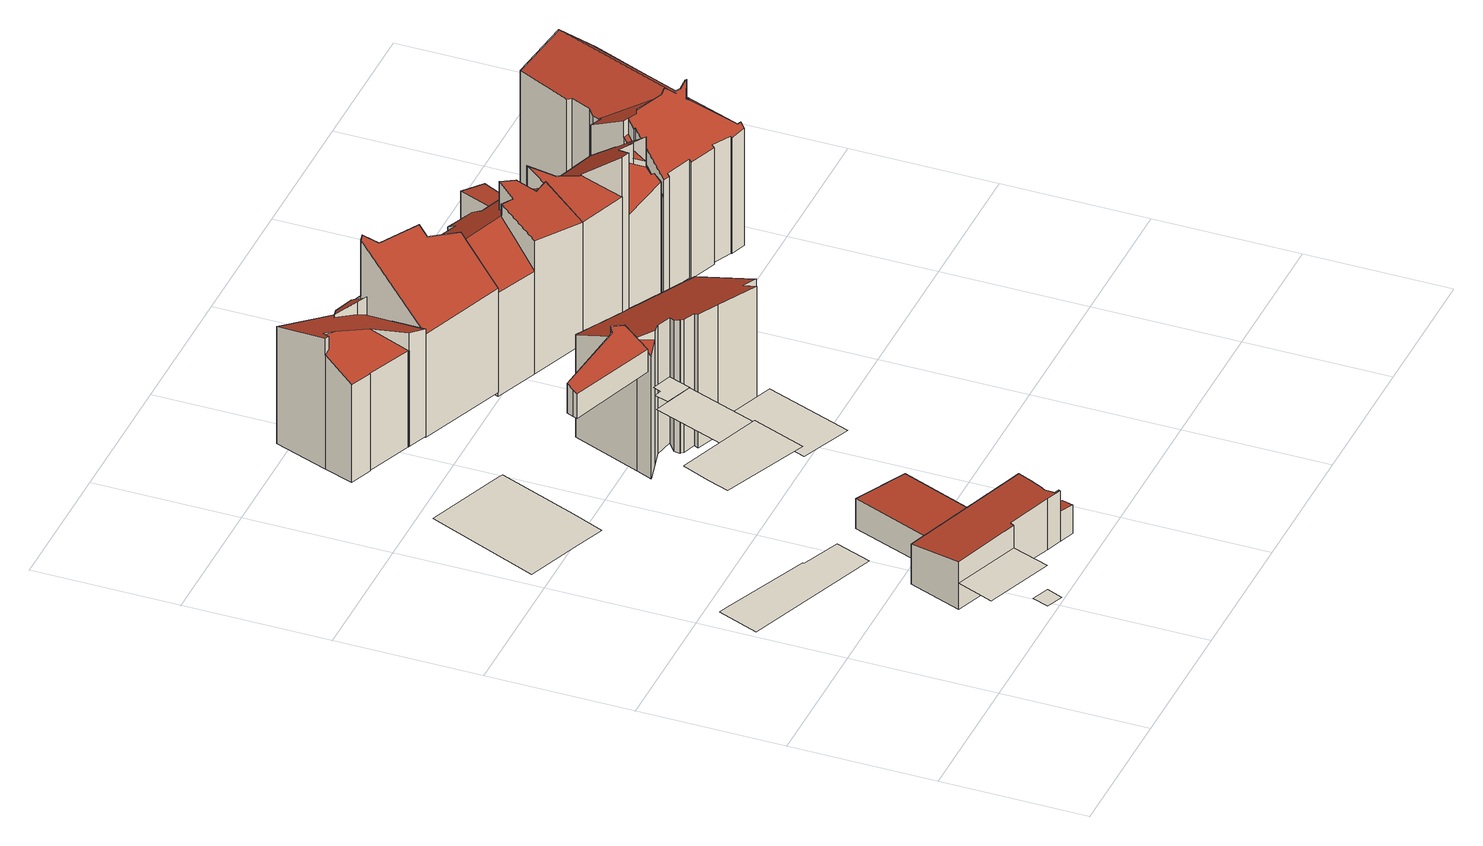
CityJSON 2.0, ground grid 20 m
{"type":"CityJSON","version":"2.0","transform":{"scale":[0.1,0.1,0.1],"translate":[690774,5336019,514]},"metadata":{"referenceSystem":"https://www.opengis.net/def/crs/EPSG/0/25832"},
"CityObjects":{
"building1":{"type":"Building","attributes":{"area_m2":55.53,"max_x":690797.88,"max_y":5336030,"min_x":690786.38,"min_y":5336021.5,"rf_extrusion_mode":"skip","rf_force_lod11":false,"rf_h_ground":518.7,"rf_h_pc_98p":0,"rf_h_roof_50p":0,"rf_h_roof_70p":0,"rf_h_roof_max":0,"rf_h_roof_min":0,"rf_is_glass_roof":false,"rf_nodata_frac":0.977,"rf_nodata_r":0,"rf_pc_select":"_HIGHEST_YET_INSUFFICIENT_COVERAGE","rf_pc_year":2026,"rf_pointcloud_unusable":true,"rf_pt_density":11.2,"rf_roof_planes":0,"rf_roof_type":"no points","rf_success":true,"rf_t_run":6,"source_file":"690_5336.gml"},"geometry":[{"type":"MultiSurface","lod":"0","boundaries":[[[0,1,2,3]]]}]},
"building2":{"type":"Building","attributes":{"area_m2":118.25,"max_x":690795.81,"max_y":5336057,"min_x":690774.81,"min_y":5336044,"rf_extrusion_mode":"skip","rf_force_lod11":false,"rf_h_ground":514.73,"rf_h_pc_98p":0,"rf_h_roof_50p":0,"rf_h_roof_70p":0,"rf_h_roof_max":0,"rf_h_roof_min":0,"rf_is_glass_roof":false,"rf_nodata_frac":1,"rf_nodata_r":0,"rf_pc_select":"_HIGHEST_YET_INSUFFICIENT_COVERAGE","rf_pc_year":0,"rf_pointcloud_unusable":true,"rf_pt_density":0,"rf_roof_planes":0,"rf_roof_type":"no points","rf_success":true,"rf_t_run":0,"source_file":"690_5336.gml"},"geometry":[{"type":"MultiSurface","lod":"0","boundaries":[[[4,5,6,7,8,9,10]]]}]},
"building3":{"type":"Building","attributes":{"area_m2":5.8,"max_x":690795.94,"max_y":5336022.5,"min_x":690792.81,"min_y":5336019,"rf_extrusion_mode":"skip","rf_force_lod11":false,"rf_h_ground":515.04,"rf_h_pc_98p":0,"rf_h_roof_50p":0,"rf_h_roof_70p":0,"rf_h_roof_max":0,"rf_h_roof_min":0,"rf_is_glass_roof":false,"rf_nodata_frac":0.25,"rf_nodata_r":0,"rf_pc_select":"_HIGHEST_YET_INSUFFICIENT_COVERAGE","rf_pc_year":2026,"rf_pointcloud_unusable":true,"rf_pt_density":12.44,"rf_roof_planes":0,"rf_roof_type":"no points","rf_success":true,"rf_t_run":3,"source_file":"690_5336.gml"},"geometry":[{"type":"MultiSurface","lod":"0","boundaries":[[[11,12,13,14]]]}]},
"building4":{"type":"Building","attributes":{"area_m2":101.1,"max_x":690793.38,"max_y":5336063.5,"min_x":690778.38,"min_y":5336051.5,"rf_extrusion_mode":"skip","rf_force_lod11":false,"rf_h_ground":532.24,"rf_h_pc_98p":0,"rf_h_roof_50p":0,"rf_h_roof_70p":0,"rf_h_roof_max":0,"rf_h_roof_min":0,"rf_is_glass_roof":false,"rf_nodata_frac":1,"rf_nodata_r":0,"rf_pc_select":"_HIGHEST_YET_INSUFFICIENT_COVERAGE","rf_pc_year":0,"rf_pointcloud_unusable":true,"rf_pt_density":0,"rf_roof_planes":0,"rf_roof_type":"no points","rf_success":true,"rf_t_run":0,"source_file":"690_5336.gml"},"geometry":[{"type":"MultiSurface","lod":"0","boundaries":[[[15,16,17,18,19]]]}]},
"building5":{"type":"Building","attributes":{"area_m2":160.46,"max_x":690811.12,"max_y":5336037.5,"min_x":690788.38,"min_y":5336023,"rf_extrusion_mode":"standard","rf_force_lod11":false,"rf_h_ground":514.7,"rf_h_pc_98p":0,"rf_h_roof_50p":521.54,"rf_h_roof_70p":521.96,"rf_h_roof_max":522.37,"rf_h_roof_min":518.37,"rf_is_glass_roof":false,"rf_nodata_frac":0.54,"rf_nodata_r":0,"rf_pc_select":"_HIGHEST_YET_INSUFFICIENT_COVERAGE","rf_pc_year":2026,"rf_pointcloud_unusable":false,"rf_pt_density":106.25,"rf_ridgelines":0,"rf_rmse_lod22":0.325,"rf_roof_planes":7,"rf_roof_type":"slanted","rf_success":true,"rf_t_run":66,"rf_volume_lod22":1040.31,"source_file":"690_5336.gml"},"children":["building5-1"]},
"building5-1":{"type":"BuildingPart","parents":["building5"],"geometry":[{"type":"Solid","lod":"2.2","boundaries":[[[[20,21,22,23,24,25,26,27,28,29],[30,31,32,33,34]],[[35,28,27,36]],[[36,27,26,37]],[[37,26,25,38]],[[39,40,41,42]],[[38,25,24,43]],[[44,34,33,45]],[[46,30,34,44]],[[47,48,29,28,35]],[[43,24,23,49,50]],[[49,23,22,51]],[[52,53,40,39]],[[54,20,29,48]],[[55,45,33,32,41]],[[42,41,32,31,56,57]],[[50,49,58,59]],[[56,31,30,46]],[[57,56,48,47]],[[60,61,45,55]],[[62,63,61,60]],[[63,21,20,54]],[[51,22,21,63,62]],[[59,58,53,52]],[[63,54,48,56,46,44,45,61]],[[59,52,39,42,57,47,35,36,37,38,43,50]],[[53,58,49,51,62,60,55,41,40]]]],"semantics":{"surfaces":[{"type":"GroundSurface"},{"type":"WallSurface","on_footprint_edge":true},{"type":"WallSurface","on_footprint_edge":false},{"type":"RoofSurface","rf_azimuth":247.13,"rf_h_roof_50p":518.53,"rf_h_roof_70p":518.59,"rf_h_roof_max":521.58,"rf_h_roof_min":518.38,"rf_slope":4.32},{"type":"RoofSurface","rf_azimuth":9.4,"rf_h_roof_50p":521.51,"rf_h_roof_70p":521.73,"rf_h_roof_max":522.27,"rf_h_roof_min":520.75,"rf_slope":8.22},{"type":"RoofSurface","rf_azimuth":84.14,"rf_h_roof_50p":519.09,"rf_h_roof_70p":519.13,"rf_h_roof_max":522.26,"rf_h_roof_min":518.94,"rf_slope":5.28}],"values":[[0,1,1,1,2,1,1,1,1,1,1,2,1,1,1,2,1,2,2,2,1,1,2,3,4,5]]}}]},
"building6":{"type":"Building","attributes":{"area_m2":212.73,"max_x":690792.81,"max_y":5336096.5,"min_x":690774.56,"min_y":5336076.5,"rf_extrusion_mode":"standard","rf_force_lod11":false,"rf_h_ground":515.73,"rf_h_pc_98p":0,"rf_h_roof_50p":534.74,"rf_h_roof_70p":534.83,"rf_h_roof_max":535.11,"rf_h_roof_min":534.56,"rf_is_glass_roof":false,"rf_nodata_frac":0.582,"rf_nodata_r":0,"rf_pc_select":"_HIGHEST_YET_INSUFFICIENT_COVERAGE","rf_pc_year":2026,"rf_pointcloud_unusable":false,"rf_pt_density":7.04,"rf_ridgelines":0,"rf_rmse_lod22":0,"rf_roof_planes":1,"rf_roof_type":"slanted","rf_success":true,"rf_t_run":15,"rf_volume_lod22":0,"source_file":"690_5336.gml"},"geometry":[{"type":"MultiSurface","lod":"0","boundaries":[[[64,65,66,67,68,69,70,71]]]}]},
"building7":{"type":"Building","attributes":{"area_m2":65.28,"max_x":690797.19,"max_y":5336071,"min_x":690787.69,"min_y":5336059,"rf_extrusion_mode":"skip","rf_force_lod11":false,"rf_h_ground":531.93,"rf_h_pc_98p":0,"rf_h_roof_50p":0,"rf_h_roof_70p":0,"rf_h_roof_max":0,"rf_h_roof_min":0,"rf_is_glass_roof":false,"rf_nodata_frac":0.969,"rf_nodata_r":0,"rf_pc_select":"_HIGHEST_YET_INSUFFICIENT_COVERAGE","rf_pc_year":2026,"rf_pointcloud_unusable":true,"rf_pt_density":4.5,"rf_roof_planes":0,"rf_roof_type":"no points","rf_success":true,"rf_t_run":7,"source_file":"690_5336.gml"},"geometry":[{"type":"MultiSurface","lod":"0","boundaries":[[[72,73,74,75]]]}]},
"building8":{"type":"Building","attributes":{"area_m2":98.35,"max_x":690802.12,"max_y":5336063,"min_x":690790.44,"min_y":5336048.5,"rf_extrusion_mode":"skip","rf_force_lod11":false,"rf_h_ground":530.83,"rf_h_pc_98p":0,"rf_h_roof_50p":0,"rf_h_roof_70p":0,"rf_h_roof_max":0,"rf_h_roof_min":0,"rf_is_glass_roof":false,"rf_nodata_frac":0.954,"rf_nodata_r":0,"rf_pc_select":"_HIGHEST_YET_INSUFFICIENT_COVERAGE","rf_pc_year":2026,"rf_pointcloud_unusable":true,"rf_pt_density":10.67,"rf_roof_planes":0,"rf_roof_type":"no points","rf_success":true,"rf_t_run":2,"source_file":"690_5336.gml"},"geometry":[{"type":"MultiSurface","lod":"0","boundaries":[[[76,77,78,79]]]}]},
"building9":{"type":"Building","attributes":{"area_m2":113.41,"max_x":690807.62,"max_y":5336048,"min_x":690794.75,"min_y":5336033,"rf_extrusion_mode":"standard","rf_force_lod11":false,"rf_h_ground":514.87,"rf_h_pc_98p":0,"rf_h_roof_50p":518.59,"rf_h_roof_70p":518.65,"rf_h_roof_max":518.89,"rf_h_roof_min":518.42,"rf_is_glass_roof":false,"rf_nodata_frac":0.562,"rf_nodata_r":0,"rf_pc_select":"_HIGHEST_YET_INSUFFICIENT_COVERAGE","rf_pc_year":2026,"rf_pointcloud_unusable":false,"rf_pt_density":38.87,"rf_ridgelines":0,"rf_rmse_lod22":0.406,"rf_roof_planes":2,"rf_roof_type":"slanted","rf_success":true,"rf_t_run":50,"rf_volume_lod22":459.52,"source_file":"690_5336.gml"},"children":["building9-1"]},
"building9-1":{"type":"BuildingPart","parents":["building9"],"geometry":[{"type":"Solid","lod":"2.2","boundaries":[[[[80,81,82,83]],[[84,82,81,85]],[[86,83,82,84]],[[87,80,83,86]],[[85,81,80,87]],[[85,87,86,84]]]],"semantics":{"surfaces":[{"type":"GroundSurface"},{"type":"WallSurface","on_footprint_edge":true},{"type":"RoofSurface","rf_azimuth":114.73,"rf_h_roof_50p":518.93,"rf_h_roof_70p":519.11,"rf_h_roof_max":519.4,"rf_h_roof_min":518.46,"rf_slope":5.49}],"values":[[0,1,1,1,1,2]]}}]},
"building10":{"type":"Building","attributes":{"area_m2":12.14,"max_x":690798.31,"max_y":5336073,"min_x":690793.38,"min_y":5336069,"rf_extrusion_mode":"skip","rf_force_lod11":false,"rf_h_ground":531.98,"rf_h_pc_98p":0,"rf_h_roof_50p":0,"rf_h_roof_70p":0,"rf_h_roof_max":0,"rf_h_roof_min":0,"rf_is_glass_roof":false,"rf_nodata_frac":0.854,"rf_nodata_r":0,"rf_pc_select":"_HIGHEST_YET_INSUFFICIENT_COVERAGE","rf_pc_year":2026,"rf_pointcloud_unusable":true,"rf_pt_density":9.14,"rf_roof_planes":0,"rf_roof_type":"no points","rf_success":true,"rf_t_run":2,"source_file":"690_5336.gml"},"geometry":[{"type":"MultiSurface","lod":"0","boundaries":[[[88,89,90,91,92,93]]]}]},
"building11":{"type":"Building","attributes":{"area_m2":177.84,"max_x":690805,"max_y":5336092,"min_x":690786.44,"min_y":5336074.5,"rf_extrusion_mode":"standard","rf_force_lod11":false,"rf_h_ground":530.38,"rf_h_pc_98p":0,"rf_h_roof_50p":534.58,"rf_h_roof_70p":534.86,"rf_h_roof_max":535.82,"rf_h_roof_min":533.42,"rf_is_glass_roof":false,"rf_nodata_frac":0.582,"rf_nodata_r":0,"rf_pc_select":"_HIGHEST_YET_INSUFFICIENT_COVERAGE","rf_pc_year":2026,"rf_pointcloud_unusable":false,"rf_pt_density":15,"rf_ridgelines":0,"rf_rmse_lod22":1.65,"rf_roof_planes":2,"rf_roof_type":"slanted","rf_success":true,"rf_t_run":35,"rf_volume_lod22":172.6,"source_file":"690_5336.gml"},"children":["building11-1"]},
"building11-1":{"type":"BuildingPart","parents":["building11"],"geometry":[{"type":"Solid","lod":"2.2","boundaries":[[[[94,95,96,97,98,99,100]],[[101,99,98,102]],[[103,95,94,104]],[[105,97,96,106]],[[106,96,95,103]],[[107,100,99,101]],[[102,98,97,105]],[[104,94,100,107]],[[104,107,101,102,105,106,103]]]],"semantics":{"surfaces":[{"type":"GroundSurface"},{"type":"WallSurface","on_footprint_edge":true},{"type":"RoofSurface","rf_azimuth":197.52,"rf_h_roof_50p":534.75,"rf_h_roof_70p":535.07,"rf_h_roof_max":536.01,"rf_h_roof_min":533.92,"rf_slope":25.33}],"values":[[0,1,1,1,1,1,1,1,2]]}}]},
"building12":{"type":"Building","attributes":{"area_m2":165.88,"max_x":690801.81,"max_y":5336120.5,"min_x":690784.88,"min_y":5336104,"rf_extrusion_mode":"standard","rf_force_lod11":false,"rf_h_ground":515.28,"rf_h_pc_98p":0,"rf_h_roof_50p":531.43,"rf_h_roof_70p":532.42,"rf_h_roof_max":534.42,"rf_h_roof_min":529.76,"rf_h_roof_ridge":533.3,"rf_is_glass_roof":false,"rf_nodata_frac":0.485,"rf_nodata_r":0,"rf_pc_select":"_HIGHEST_YET_INSUFFICIENT_COVERAGE","rf_pc_year":2026,"rf_pointcloud_unusable":false,"rf_pt_density":13.06,"rf_ridgelines":1,"rf_rmse_lod22":0.548,"rf_roof_planes":8,"rf_roof_type":"slanted","rf_success":true,"rf_t_run":32,"rf_volume_lod22":2676.05,"source_file":"690_5336.gml"},"children":["building12-1"]},
"building12-1":{"type":"BuildingPart","parents":["building12"],"geometry":[{"type":"Solid","lod":"2.2","boundaries":[[[[108,109,110,111,112,113,114,115,116,117,118,119]],[[120,121,122,123]],[[123,122,124,125]],[[126,115,114,127]],[[128,116,115,126]],[[129,118,117,130,131]],[[132,113,112,133]],[[127,114,113,132]],[[133,112,111,134]],[[135,134,111,110,136]],[[137,108,119,121,120]],[[130,117,116,128]],[[121,119,118,129]],[[138,139,140]],[[141,142,139,138]],[[143,144,142,141]],[[131,130,144,143]],[[136,110,109,145]],[[125,124,145,146]],[[146,145,109,108,137]],[[134,135,147]],[[134,147,140,139,142,144,130,128,126,127,132,133]],[[146,137,120,123,125]],[[147,135,136,145,124,122,121,129,131,143,141,138,140]]]],"semantics":{"surfaces":[{"type":"GroundSurface"},{"type":"WallSurface","on_footprint_edge":false},{"type":"WallSurface","on_footprint_edge":true},{"type":"RoofSurface","rf_azimuth":197.73,"rf_h_roof_50p":531.43,"rf_h_roof_70p":532.1,"rf_h_roof_max":534.37,"rf_h_roof_min":529.84,"rf_slope":28.56},{"type":"RoofSurface","rf_azimuth":17.06,"rf_h_roof_50p":530.08,"rf_h_roof_70p":530.29,"rf_h_roof_max":531.16,"rf_h_roof_min":529.48,"rf_slope":33.04},{"type":"RoofSurface","rf_azimuth":73.93,"rf_h_roof_50p":531.47,"rf_h_roof_70p":532.15,"rf_h_roof_max":534.58,"rf_h_roof_min":528.92,"rf_slope":23.59}],"values":[[0,1,1,2,2,2,2,2,2,2,2,2,2,1,1,1,1,2,1,2,1,3,4,5]]}}]},
"building13":{"type":"Building","attributes":{"area_m2":359.8,"max_x":690824.88,"max_y":5336087.5,"min_x":690795,"min_y":5336060.5,"rf_extrusion_mode":"standard","rf_force_lod11":false,"rf_h_ground":514.61,"rf_h_pc_98p":0,"rf_h_roof_50p":532.99,"rf_h_roof_70p":533.39,"rf_h_roof_max":535.38,"rf_h_roof_min":532.15,"rf_h_roof_ridge":532.74,"rf_is_glass_roof":false,"rf_nodata_frac":0.483,"rf_nodata_r":0,"rf_pc_select":"_HIGHEST_YET_INSUFFICIENT_COVERAGE","rf_pc_year":2026,"rf_pointcloud_unusable":false,"rf_pt_density":21.62,"rf_ridgelines":1,"rf_rmse_lod22":4.4,"rf_roof_planes":7,"rf_roof_type":"slanted","rf_success":true,"rf_t_run":70,"rf_volume_lod22":4207.68,"source_file":"690_5336.gml"},"children":["building13-1"]},
"building13-1":{"type":"BuildingPart","parents":["building13"],"geometry":[{"type":"Solid","lod":"2.2","boundaries":[[[[148,149,150,151,152,153,154,155,156,157,158,159,160,161,162,163,164,165,166,167,168,169,170,171]],[[172,161,160,173]],[[174,168,167,175]],[[176,169,168,174]],[[177,165,164,178]],[[179,166,165,177]],[[175,167,166,179]],[[178,164,163,180]],[[180,163,162,181]],[[181,162,161,172]],[[182,156,155,183]],[[183,155,154,184]],[[185,151,150,186]],[[187,152,151,185]],[[188,153,152,187]],[[189,149,148,190]],[[186,150,149,189]],[[190,148,171,191]],[[191,171,170,192]],[[192,170,169,176]],[[184,154,153,188]],[[193,159,158,194]],[[173,160,159,193,195]],[[196,197,157,156,182]],[[194,158,157,197]],[[195,193,197,196]],[[197,193,194]],[[195,196,182,183,184,188,187,185,186,189,190,191,192,176,174,175,179,177,178,180,181,172,173]]]],"semantics":{"surfaces":[{"type":"GroundSurface"},{"type":"WallSurface","on_footprint_edge":true},{"type":"WallSurface","on_footprint_edge":false},{"type":"RoofSurface","rf_azimuth":174.96,"rf_h_roof_50p":533.61,"rf_h_roof_70p":533.89,"rf_h_roof_max":534.62,"rf_h_roof_min":533.28,"rf_slope":31.41},{"type":"RoofSurface","rf_azimuth":34.82,"rf_h_roof_50p":531.33,"rf_h_roof_70p":532.4,"rf_h_roof_max":534.62,"rf_h_roof_min":527.61,"rf_slope":25.03}],"values":[[0,1,1,1,1,1,1,1,1,1,1,1,1,1,1,1,1,1,1,1,1,1,1,1,1,2,3,4]]}}]},
"building14":{"type":"Building","attributes":{"area_m2":167.84,"max_x":690814.25,"max_y":5336116,"min_x":690797.38,"min_y":5336099.5,"rf_extrusion_mode":"standard","rf_force_lod11":false,"rf_h_ground":515.13,"rf_h_pc_98p":0,"rf_h_roof_50p":532.66,"rf_h_roof_70p":533.15,"rf_h_roof_max":535.67,"rf_h_roof_min":530.93,"rf_is_glass_roof":false,"rf_nodata_frac":0.7,"rf_nodata_r":0,"rf_pc_select":"_HIGHEST_YET_INSUFFICIENT_COVERAGE","rf_pc_year":2026,"rf_pointcloud_unusable":false,"rf_pt_density":10.59,"rf_ridgelines":0,"rf_rmse_lod22":0.596,"rf_roof_planes":3,"rf_roof_type":"slanted","rf_success":true,"rf_t_run":20,"rf_volume_lod22":3080.27,"source_file":"690_5336.gml"},"children":["building14-1"]},
"building14-1":{"type":"BuildingPart","parents":["building14"],"geometry":[{"type":"Solid","lod":"2.2","boundaries":[[[[198,199,200,201,202,203]],[[204,199,198,205]],[[206,207,203,202,208]],[[205,198,203,207]],[[208,202,201,209]],[[210,200,199,204]],[[211,210,212,213]],[[209,201,200,210,211]],[[214,215,216,217]],[[213,212,215,214]],[[218,219,207,206]],[[217,216,219,218]],[[217,218,206,208,209,211,213,214]],[[219,216,215,212,210,204,205,207]]]],"semantics":{"surfaces":[{"type":"GroundSurface"},{"type":"WallSurface","on_footprint_edge":true},{"type":"WallSurface","on_footprint_edge":false},{"type":"RoofSurface","rf_azimuth":202.35,"rf_h_roof_50p":534.56,"rf_h_roof_70p":536.07,"rf_h_roof_max":539.81,"rf_h_roof_min":530.76,"rf_slope":39.84},{"type":"RoofSurface","rf_azimuth":20.67,"rf_h_roof_50p":531.05,"rf_h_roof_70p":532.04,"rf_h_roof_max":539.81,"rf_h_roof_min":528.95,"rf_slope":43.46}],"values":[[0,1,1,1,1,1,2,1,2,2,2,2,3,4]]}}]},
"building15":{"type":"Building","attributes":{"area_m2":195.93,"max_x":690828.19,"max_y":5336111,"min_x":690809.56,"min_y":5336094,"rf_extrusion_mode":"standard","rf_force_lod11":false,"rf_h_ground":514.5,"rf_h_pc_98p":0,"rf_h_roof_50p":533.92,"rf_h_roof_70p":534.58,"rf_h_roof_max":536.25,"rf_h_roof_min":531.08,"rf_h_roof_ridge":535.39,"rf_is_glass_roof":false,"rf_nodata_frac":0.662,"rf_nodata_r":0,"rf_pc_select":"_HIGHEST_YET_INSUFFICIENT_COVERAGE","rf_pc_year":2026,"rf_pointcloud_unusable":false,"rf_pt_density":10.07,"rf_ridgelines":1,"rf_rmse_lod22":0.95,"rf_roof_planes":3,"rf_roof_type":"slanted","rf_success":true,"rf_t_run":29,"rf_volume_lod22":3740.21,"source_file":"690_5336.gml"},"children":["building15-1"]},
"building15-1":{"type":"BuildingPart","parents":["building15"],"geometry":[{"type":"Solid","lod":"2.2","boundaries":[[[[220,221,222,223,224,225,226,227,228,229,230]],[[231,229,228,232]],[[233,230,229,231]],[[232,228,227,234]],[[234,227,226,235]],[[235,226,225,236]],[[236,225,224,237]],[[238,239,240,241]],[[241,240,242,243]],[[244,245,222,221,246]],[[247,223,222,245]],[[248,249,239,238]],[[250,220,230,233]],[[237,224,223,247]],[[251,252,249,248]],[[253,250,252,251]],[[246,221,220,250,253]],[[243,242,245,244]],[[252,250,233,231,232,234,235,236,237,242,240,239,249]],[[243,244,246,253,251,248,238,241]],[[245,242,237,247]]]],"semantics":{"surfaces":[{"type":"GroundSurface"},{"type":"WallSurface","on_footprint_edge":true},{"type":"WallSurface","on_footprint_edge":false},{"type":"RoofSurface","rf_azimuth":20.79,"rf_h_roof_50p":532.8,"rf_h_roof_70p":533.68,"rf_h_roof_max":538.08,"rf_h_roof_min":529.96,"rf_slope":32.35},{"type":"RoofSurface","rf_azimuth":178.47,"rf_h_roof_50p":535.32,"rf_h_roof_70p":536.03,"rf_h_roof_max":538.08,"rf_h_roof_min":533.16,"rf_slope":27.23},{"type":"RoofSurface","rf_azimuth":199.52,"rf_h_roof_50p":533.03,"rf_h_roof_70p":534.24,"rf_h_roof_max":537.1,"rf_h_roof_min":530.19,"rf_slope":43.48}],"values":[[0,1,1,1,1,1,1,2,2,1,1,2,1,1,2,2,1,2,3,4,5]]}}]},
"building16":{"type":"Building","attributes":{"area_m2":160.98,"max_x":690840.81,"max_y":5336104.5,"min_x":690823.75,"min_y":5336088.5,"rf_extrusion_mode":"standard","rf_force_lod11":false,"rf_h_ground":514.56,"rf_h_pc_98p":0,"rf_h_roof_50p":532.03,"rf_h_roof_70p":533.71,"rf_h_roof_max":535.98,"rf_h_roof_min":529.88,"rf_is_glass_roof":false,"rf_nodata_frac":0.599,"rf_nodata_r":0,"rf_pc_select":"_HIGHEST_YET_INSUFFICIENT_COVERAGE","rf_pc_year":2026,"rf_pointcloud_unusable":false,"rf_pt_density":50.25,"rf_ridgelines":0,"rf_rmse_lod22":0.893,"rf_roof_planes":11,"rf_roof_type":"slanted","rf_success":true,"rf_t_run":42,"rf_volume_lod22":3005.64,"source_file":"690_5336.gml"},"children":["building16-1"]},
"building16-1":{"type":"BuildingPart","parents":["building16"],"geometry":[{"type":"Solid","lod":"2.2","boundaries":[[[[254,255,256,257,258,259,260,261,262]],[[263,262,261,264]],[[265,266,264,267]],[[267,264,261,260,246]],[[268,254,262,263]],[[269,257,256,270,271]],[[246,260,259,272]],[[273,272,259,258,274,275]],[[275,274,276,277]],[[274,258,257,269]],[[278,279,280]],[[266,265,280]],[[271,270,281,282]],[[283,284,285]],[[277,276,286,284,283]],[[279,278,272,273]],[[287,288,289,290,291,292]],[[270,256,255,291]],[[292,291,255,254,268]],[[282,281,290,289]],[[284,286,289,288]],[[285,288,287]],[[272,278,280,265,267,246]],[[290,281,270,291]],[[289,286,276,274,269,271,282]],[[288,285,284]],[[285,287,292,268,263,264,266,280,279,273,275,277,283]]]],"semantics":{"surfaces":[{"type":"GroundSurface"},{"type":"WallSurface","on_footprint_edge":true},{"type":"WallSurface","on_footprint_edge":false},{"type":"RoofSurface","rf_azimuth":205.01,"rf_h_roof_50p":534.33,"rf_h_roof_70p":534.99,"rf_h_roof_max":538.45,"rf_h_roof_min":532.87,"rf_slope":22.41},{"type":"RoofSurface","rf_azimuth":189.81,"rf_h_roof_50p":535.71,"rf_h_roof_70p":535.71,"rf_h_roof_max":536.59,"rf_h_roof_min":532.8,"rf_slope":42.66},{"type":"RoofSurface","rf_azimuth":229.27,"rf_h_roof_50p":532.1,"rf_h_roof_70p":532.69,"rf_h_roof_max":538.33,"rf_h_roof_min":530.01,"rf_slope":35.95},{"type":"RoofSurface","rf_azimuth":239.19,"rf_h_roof_50p":534.13,"rf_h_roof_70p":534.13,"rf_h_roof_max":535.51,"rf_h_roof_min":533.68,"rf_slope":53.71},{"type":"RoofSurface","rf_azimuth":18.1,"rf_h_roof_50p":532.81,"rf_h_roof_70p":534.44,"rf_h_roof_max":538.7,"rf_h_roof_min":529.23,"rf_slope":38.53}],"values":[[0,1,2,1,1,1,1,1,2,1,2,2,2,2,2,2,2,1,1,2,2,2,3,4,5,6,7]]}}]},
"building17":{"type":"Building","attributes":{"area_m2":28.83,"max_x":690843.75,"max_y":5336116,"min_x":690836.75,"min_y":5336109,"rf_extrusion_mode":"standard","rf_force_lod11":false,"rf_h_ground":514.51,"rf_h_pc_98p":0,"rf_h_roof_50p":520.18,"rf_h_roof_70p":521.49,"rf_h_roof_max":521.94,"rf_h_roof_min":519.95,"rf_is_glass_roof":false,"rf_nodata_frac":0.623,"rf_nodata_r":0,"rf_pc_select":"_HIGHEST_YET_INSUFFICIENT_COVERAGE","rf_pc_year":2026,"rf_pointcloud_unusable":false,"rf_pt_density":70.79,"rf_ridgelines":0,"rf_rmse_lod22":0.25,"rf_roof_planes":2,"rf_roof_type":"slanted","rf_success":true,"rf_t_run":28,"rf_volume_lod22":178.64,"source_file":"690_5336.gml"},"children":["building17-1"]},
"building17-1":{"type":"BuildingPart","parents":["building17"],"geometry":[{"type":"Solid","lod":"2.2","boundaries":[[[[293,294,295,296,297,298]],[[299,297,296,300]],[[301,298,297,299]],[[302,293,298,301]],[[300,296,295,303]],[[303,295,294,304]],[[304,294,293,302]],[[304,302,301,299,300,303]]]],"semantics":{"surfaces":[{"type":"GroundSurface"},{"type":"WallSurface","on_footprint_edge":true},{"type":"RoofSurface","rf_azimuth":110.45,"rf_h_roof_50p":520.73,"rf_h_roof_70p":521.06,"rf_h_roof_max":521.55,"rf_h_roof_min":519.86,"rf_slope":17.96}],"values":[[0,1,1,1,1,1,1,2]]}}]},
"building18":{"type":"Building","attributes":{"area_m2":337.88,"max_x":690859.69,"max_y":5336112,"min_x":690836.62,"min_y":5336083,"rf_extrusion_mode":"standard","rf_force_lod11":false,"rf_h_ground":514.51,"rf_h_pc_98p":0,"rf_h_roof_50p":535.73,"rf_h_roof_70p":536.5,"rf_h_roof_max":537.8,"rf_h_roof_min":532.48,"rf_h_roof_ridge":538.01,"rf_is_glass_roof":false,"rf_nodata_frac":0.00148,"rf_nodata_r":0,"rf_pc_select":"PREFERRED_AND_LATEST","rf_pc_year":2026,"rf_pointcloud_unusable":false,"rf_pt_density":584.37,"rf_ridgelines":4,"rf_rmse_lod22":1.31,"rf_roof_planes":33,"rf_roof_type":"slanted","rf_success":true,"rf_t_run":241,"rf_volume_lod22":7035.49,"source_file":"690_5336.gml"},"children":["building18-1"]},
"building18-1":{"type":"BuildingPart","parents":["building18"],"geometry":[{"type":"Solid","lod":"2.2","boundaries":[[[[305,306,307,308,309,310,311,312,313,314,315,316,317,318,319,320,321,322,323,324,325,326,327,328,329,330,331,332,333,334,335,336]],[[337,314,313,338]],[[339,331,330,340]],[[340,330,329,341]],[[342,335,334,343,344]],[[344,343,345,346]],[[341,329,328,347]],[[348,324,323,349]],[[350,326,325,351]],[[352,327,326,350]],[[346,345,353,354]],[[355,356,357]],[[351,325,324,348]],[[347,328,327,352]],[[349,323,322,356,355]],[[358,359,360,361]],[[362,319,318,363]],[[364,365,366,367]],[[368,308,307,369]],[[370,317,316,371]],[[371,316,315,372]],[[372,315,314,337]],[[373,306,305,374]],[[369,307,306,373]],[[375,309,308,368]],[[354,353,376,377]],[[377,376,378,379]],[[380,310,309,375]],[[381,382,383]],[[382,381,359,358]],[[343,334,333,384]],[[385,386,365,364]],[[356,322,321,387]],[[387,321,320,388]],[[389,336,335,342]],[[363,318,317,370]],[[386,385,390]],[[388,320,319,362]],[[391,392,393]],[[361,360,392,391]],[[394,312,311,395]],[[338,313,312,394]],[[395,311,310,380]],[[379,378,332,331,339]],[[384,333,332,378]],[[396,397,398]],[[367,366,397,396]],[[374,305,336,389]],[[338,394,395,390,385,393,392,360,359,381,383,357,356,387,388,362,363,370,371,372,337]],[[384,378,376,353,345,343]],[[367,396,398,346,354,377,379,339,340,341,347,352,350,351,348,349,355,357,383,382,358,361,391,393,385,364]],[[365,374,389,342,344,346,398,397,366]],[[374,365,386,390,395,380,375,368,369,373]]]],"semantics":{"surfaces":[{"type":"GroundSurface"},{"type":"WallSurface","on_footprint_edge":true},{"type":"WallSurface","on_footprint_edge":false},{"type":"RoofSurface","rf_azimuth":111.46,"rf_h_roof_50p":535.04,"rf_h_roof_70p":536.16,"rf_h_roof_max":538.25,"rf_h_roof_min":531.88,"rf_slope":42},{"type":"RoofSurface","rf_azimuth":213.78,"rf_h_roof_50p":534.42,"rf_h_roof_70p":535.2,"rf_h_roof_max":537.56,"rf_h_roof_min":530.28,"rf_slope":43.03},{"type":"RoofSurface","rf_azimuth":201.56,"rf_h_roof_50p":534.83,"rf_h_roof_70p":536.1,"rf_h_roof_max":538.27,"rf_h_roof_min":532.16,"rf_slope":41.94},{"type":"RoofSurface","rf_azimuth":23.51,"rf_h_roof_50p":536.3,"rf_h_roof_70p":536.79,"rf_h_roof_max":538.27,"rf_h_roof_min":534.21,"rf_slope":30.1},{"type":"RoofSurface","rf_azimuth":290.94,"rf_h_roof_50p":536.19,"rf_h_roof_70p":536.84,"rf_h_roof_max":538,"rf_h_roof_min":534.32,"rf_slope":25.96}],"values":[[0,1,1,1,1,2,1,1,1,1,2,2,1,1,1,2,1,2,1,1,1,1,1,1,1,2,2,1,2,2,1,2,1,1,1,1,2,1,2,2,1,1,1,1,1,2,2,1,3,4,5,6,7]]}}]}
},
"vertices":[
[219,24,47],[238,76,47],[144,111,47],[124,60,47],
[8,324,7],[199,251,7],[218,301,7],[164,323,7],[165,325,7],[44,376,7],[31,381,7],
[220,24,10],[196,33,10],[188,11,10],[211,2,10],
[44,376,182],[165,325,182],[194,400,182],[72,445,182],[55,405,182],
[371,108,7],[351,57,7],[345,41,7],[324,49,7],[302,57,7],[241,81,7],[238,76,7],[144,111,7],[173,185,7],[353,115,7],[345,84,7],[340,94,7],[329,77,7],[336,77,7],[340,76,7],[173,185,67],[144,111,79],[238,76,81],[241,81,81],[323,69,80],[323,69,52],[329,77,51],[329,77,79],[302,57,83],[340,76,44],[336,77,43],[345,84,44],[353,115,73],[353,115,46],[324,49,52],[324,49,83],[345,41,50],[319,54,83],[319,54,52],[371,108,47],[336,77,51],[340,94,44],[340,94,76],[325,51,52],[325,51,83],[345,60,50],[345,60,44],[351,57,49],[351,57,44],
[6,619,17],[78,592,17],[124,574,17],[143,619,17],[188,730,17],[183,732,17],[163,740,17],[71,775,17],
[137,421,179],[194,400,179],[232,501,179],[175,522,179],
[235,294,168],[281,415,168],[210,442,168],[164,323,168],
[208,171,9],[254,291,9],[337,259,9],[290,139,9],[337,259,45],[254,291,54],[290,139,45],[208,171,53],
[194,515,180],[232,501,180],[243,532,180],[215,542,180],[211,531,180],[201,534,180],
[141,613,164],[143,619,164],[147,629,164],[256,613,164],[264,618,164],[278,605,164],[264,569,164],[278,605,216],[264,618,220],[143,619,204],[141,613,201],[256,613,217],[147,629,208],[264,569,198],
[278,966,13],[269,942,13],[234,850,13],[206,861,13],[205,861,13],[205,862,13],[140,887,13],[140,886,13],[109,898,13],[124,939,13],[152,1014,13],[252,976,13],[252,976,157],[252,976,151],[236,972,158],[236,972,162],[264,953,149],[264,953,168],[140,886,159],[140,887,159],[109,898,160],[152,1014,189],[124,939,184],[124,939,209],[205,862,157],[205,861,157],[206,861,157],[206,861,184],[234,850,174],[278,966,158],[149,952,197],[149,952,194],[165,942,192],[147,950,198],[147,950,193],[136,939,204],[136,939,185],[269,942,148],[269,942,175],[200,910,181],
[376,522,6],[344,535,6],[347,541,6],[329,547,6],[327,553,6],[325,551,6],[326,559,6],[341,571,6],[314,576,6],[293,571,6],[262,564,6],[271,586,6],[310,683,6],[311,683,6],[352,667,6],[352,666,6],[395,649,6],[396,650,6],[401,647,6],[423,638,6],[509,605,6],[471,509,6],[449,517,6],[440,496,6],[311,683,159],[310,683,159],[509,605,136],[423,638,147],[471,509,183],[396,650,149],[395,649,150],[401,647,149],[352,666,155],[352,667,154],[314,576,199],[341,571,194],[326,559,203],[329,547,206],[347,541,204],[327,553,205],[325,551,206],[344,535,207],[376,522,203],[440,496,196],[449,517,186],[271,586,203],[262,564,190],[271,586,207],[293,571,207],[293,571,193],
[279,969,11],[403,921,11],[379,862,11],[355,803,11],[234,850,11],[272,951,11],[403,921,154],[279,969,152],[272,951,256],[272,951,171],[234,850,166],[355,803,168],[379,862,214],[379,862,221],[341,891,201],[341,891,232],[346,904,243],[346,904,188],[287,933,182],[287,933,247],[279,952,259],[279,952,168],
[521,807,5],[497,748,5],[416,779,5],[355,803,5],[376,855,5],[403,921,5],[457,900,5],[461,912,5],[501,896,5],[494,880,5],[542,862,5],[494,880,173],[501,896,161],[542,862,173],[461,912,161],[457,900,169],[403,921,169],[376,855,214],[471,848,240],[471,848,197],[459,825,213],[459,825,228],[438,832,214],[438,832,232],[416,779,205],[416,779,159],[497,748,188],[355,803,161],[492,834,232],[492,834,200],[521,807,210],[496,809,219],[496,809,214],[521,807,218],
[668,806,6],[646,746,6],[632,708,6],[627,697,6],[573,718,6],[562,722,6],[497,748,6],[532,836,6],[539,856,6],[539,856,154],[532,836,171],[540,801,215],[540,801,195],[532,836,227],[668,806,160],[627,697,176],[632,708,167],[632,708,183],[562,722,190],[562,722,249],[573,718,156],[573,718,250],[622,751,198],[622,751,213],[561,776,209],[561,776,210],[560,776,209],[629,711,170],[629,711,183],[628,734,224],[628,734,201],[634,744,215],[628,734,193],[633,719,234],[633,719,197],[633,719,189],[633,719,177],[646,746,204],[646,746,211],
[658,902,5],[627,913,5],[628,915,5],[651,971,5],[698,958,5],[666,899,5],[698,958,58],[651,971,74],[666,899,61],[658,902,64],[628,915,75],[627,913,75],
[687,804,5],[691,812,5],[700,821,5],[711,848,5],[710,855,5],[743,929,5],[800,901,5],[855,874,5],[857,874,5],[855,869,5],[847,872,5],[814,789,5],[816,788,5],[799,745,5],[801,745,5],[766,657,5],[770,655,5],[767,648,5],[764,642,5],[742,649,5],[742,651,5],[714,664,5],[713,661,5],[674,676,5],[675,679,5],[639,693,5],[637,690,5],[628,694,5],[626,695,5],[649,755,5],[668,806,5],[685,799,5],[855,869,180],[857,874,180],[637,690,179],[639,693,182],[675,679,183],[668,806,206],[649,755,213],[649,755,238],[657,752,214],[657,752,237],[674,676,180],[742,649,179],[764,642,181],[714,664,183],[742,651,181],[713,661,180],[651,742,203],[651,742,227],[767,648,187],[767,648,182],[761,650,187],[757,715,240],[757,715,212],[755,716,214],[755,716,240],[801,745,184],[799,745,186],[724,732,243],[724,732,233],[716,732,235],[716,732,240],[711,848,206],[700,821,206],[816,788,186],[814,789,188],[847,872,188],[691,812,203],[687,804,203],[710,855,204],[654,742,205],[654,742,228],[628,694,154],[628,694,179],[743,929,206],[738,708,225],[738,708,228],[738,704,224],[626,695,154],[726,732,243],[726,732,233],[770,655,181],[766,657,185],[685,799,206],[734,732,237],[741,717,236],[741,717,226],[730,722,237],[855,874,182],[800,901,237],[675,748,240],[675,748,235],[670,746,237]
]}
